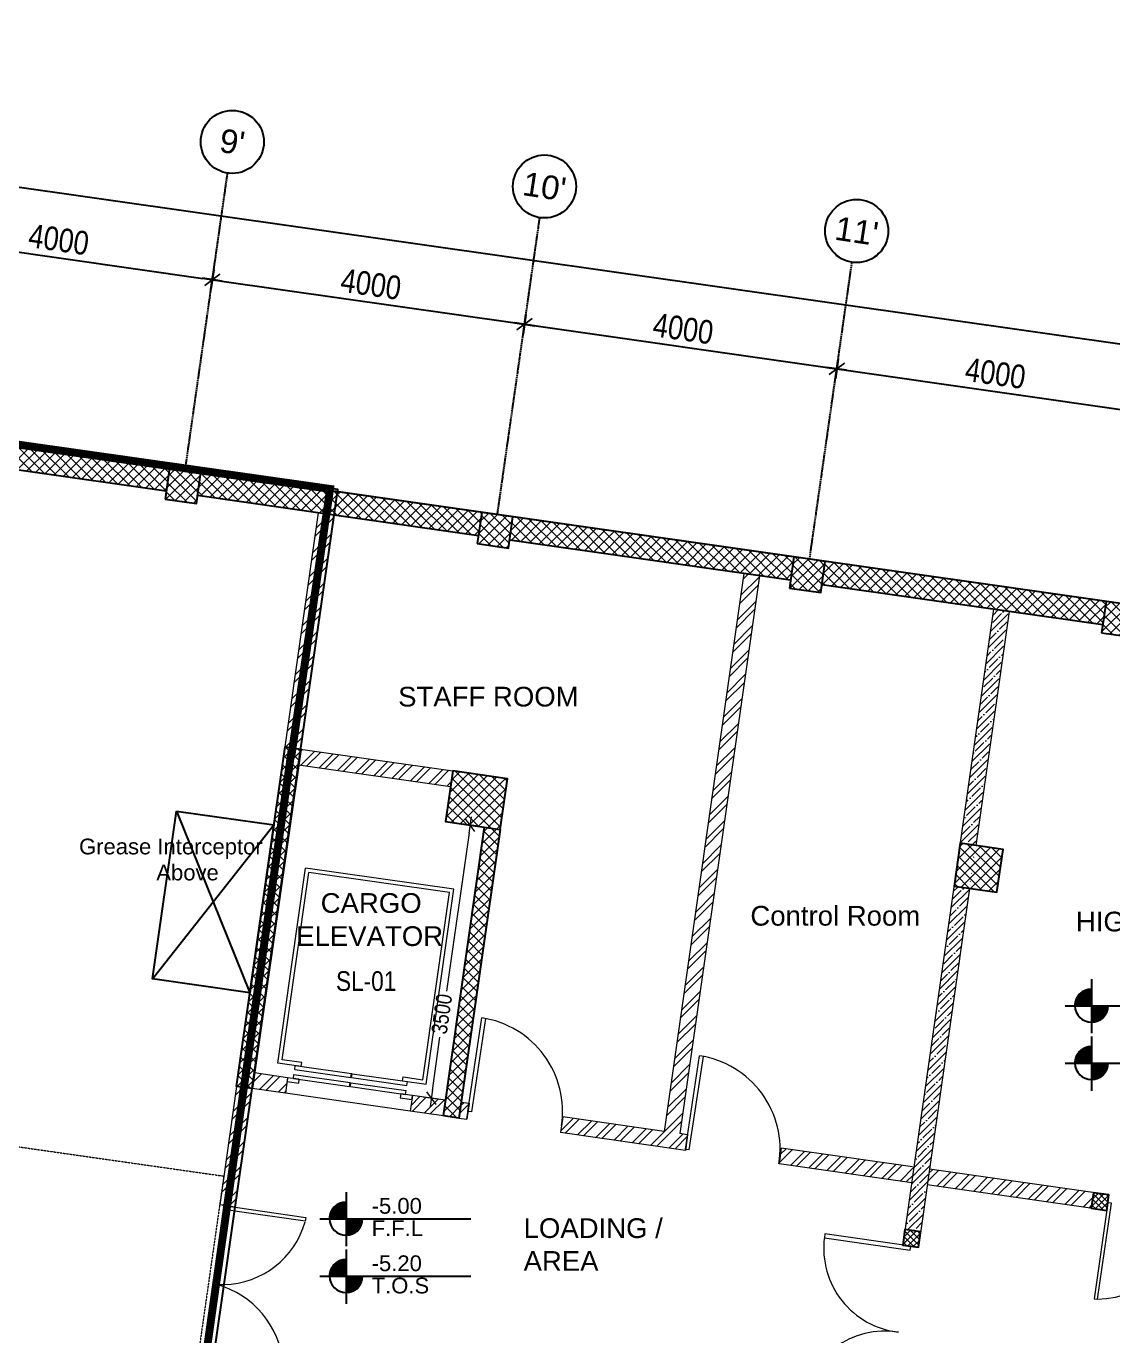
# Model space of a CAD drawing. Header units: inches. Extents: x 1217570 to 1371286, y 326920 to 480291.
# Drawn here: x 1312120 to 1325902, y 358786 to 375402 of the extents above; entities that cross this region are included whole.
import ezdxf
from ezdxf.enums import TextEntityAlignment as Align

# ---------------------------------------------------------------- set-up
doc = ezdxf.new("R2010")
doc.units = ezdxf.units.IN
doc.header["$MEASUREMENT"] = 0
for name, pattern in [('CENTER', [50.8, 31.75, -6.35, 6.35, -6.35]), ('DASHED2', [9.525, 6.35, -3.175]), ('DOT2', [3.175, 0, -3.175]), ('HIDDEN', [9.525, 6.35, -3.175])]:
    doc.linetypes.add(name, pattern=pattern)
for name, color, linetype, lineweight in [('A-BLOCK', 43, 'Continuous', 13), ('A-DIMENSION', 7, 'Continuous', 9), ('A-DOOR', 10, 'Continuous', 15), ('A-ELEVATOR', 54, 'Continuous', 5), ('A-HATCH CONCRETE', 254, 'Continuous', 5), ('A-LEASING LINE', 7, 'DASHED2', 9), ('escape route', 8, 'HIDDEN', 15), ('wall hatch', 252, 'Continuous', 0)]:
    doc.layers.add(name, color=color, linetype=linetype, lineweight=lineweight)
for name, color, linetype in [('A-TEXT', 3, 'Continuous'), ('Axis', 9, 'CENTER'), ('dim-axis', 15, 'Continuous'), ('FFNEW', 252, 'Continuous'), ('S-COL', 210, 'Continuous'), ('S-WALL', 1, 'Continuous'), ('SHAFT', 7, 'Continuous'), ('TAXT', 3, 'Continuous'), ('TEXT', 181, 'Continuous')]:
    doc.layers.add(name, color=color, linetype=linetype)
doc.styles.add('ARIAL', font='ARIALN.TTF')
doc.styles.get("Standard").update_dxf_attribs({"font": 'arial.ttf'})
doc.styles.add('style1', font='arial.ttf')
doc.dimstyles.new('DIM-100', dxfattribs={"dimscale": 150, "dimtxt": 2, "dimasz": 1, "dimexe": 0.75, "dimexo": 1, "dimgap": 0.5, "dimtad": 1, "dimdec": 0, "dimzin": 11, "dimdsep": 46, "dimtxsty": 'ARIAL', "dimblk": 'R', "dimcen": 2.5, "dimdle": 1, "dimclrd": 256, "dimclre": 256, "dimclrt": 256, "dimazin": 0, "dimtfac": 1, "dimtdec": 0, "dimtix": 1, "dimtmove": 2, "dimatfit": 3, "dimldrblk": 'R', "dimtolj": 1, "dimtzin": 3, "dimlwd": -1, "dimlwe": 13, "dimarcsym": 0})
doc.dimstyles.get("Standard").update_dxf_attribs({"dimtxt": 0.18, "dimasz": 0.18, "dimexe": 0.18, "dimexo": 0.0625, "dimgap": 0.09, "dimtad": 0, "dimtih": 1, "dimtoh": 1, "dimdec": 4, "dimzin": 0, "dimdsep": 46, "dimtxsty": 'Standard', "dimcen": 0.09, "dimadec": 0, "dimazin": 0, "dimtfac": 1, "dimtdec": 4, "dimtofl": 0, "dimtmove": 0, "dimatfit": 3, "dimfxl": 1, "dimtolj": 1, "dimtzin": 0, "dimarcsym": 0})
pattern_1 = [(45, (1337614.356, 312749.915), (-39.7747564, 39.7747564), []), (135, (1337614.356, 312749.915), (-39.7747564, -39.7747564), [])]
pattern_2 = [(45, (1337586.92, 312557.07), (-132.58252, 132.58252), []), (45, (1337675.3, 312557.07), (-132.58252, 132.58252), [])]
pattern_3 = [(45, (1337614.36, 312749.915), (-66.29126, 66.29126), []), (135, (1337614.36, 312749.915), (-66.29126, -66.29126), [])]
pattern_4 = [(45, (1337613.73, 312749.915), (-66.29126, 66.29126), []), (135, (1337613.73, 312749.915), (-66.29126, -66.29126), [])]

# ---------------------------------------------------------------- blocks, each defined once
blk = doc.blocks.new('R')
for p, q in [((-1.05, 0), (1.05, 0)), ((0, -1.05), (0, 1.05))]:
    blk.add_line(p, q)
at = {"color": 4, "lineweight": 13}
blk.add_line((-0.71, -0.71), (0.71, 0.71), dxfattribs=at)
blk = doc.blocks.new('*D102')
at = {"layer": 'Defpoints', "color": 0, "transparency": 16777216}
for p in [(1420642, 597441), (1470715, 593565), (1470260, 590370)]:
    blk.add_point(p, dxfattribs=at)
at = {"layer": 'dim-axis', "color": 251, "linetype": 'DOT2', "lineweight": 13, "transparency": 16777216}
for p, q in [((1420663, 597590), (1421113, 600748)), ((1470281, 590519), (1470731, 593676))]:
    blk.add_line(p, q, dxfattribs=at)
at = {"layer": 'dim-axis', "color": 251, "transparency": 16777216}
blk.add_line((1421216, 600619), (1470596, 593582), dxfattribs=at)
at = {"layer": 'dim-axis', "color": 251, "transparency": 16777216, "xscale": 120, "yscale": 120, "zscale": 120}
for p, rotation in [((1421097, 600636), 171.8890881608404), ((1470715, 593565), 351.8890881608405)]:
    blk.add_blockref('R', p, dxfattribs=dict(at, rotation=rotation))
at = {"layer": 'dim-axis', "color": 251, "transparency": 16777216, "insert": (1445938, 597327), "char_height": 300, "attachment_point": 5, "rotation": 351.8891, "style": 'ARIAL'}
blk.add_mtext('\\A1;50119', dxfattribs=at)
blk = doc.blocks.new('*D78')
at = {"layer": 'Defpoints', "color": 0, "transparency": 16777216}
for p in [(1450492, 597002), (1454452, 596437), (1454259, 595084)]:
    blk.add_point(p, dxfattribs=at)
at = {"layer": 'dim-axis', "color": 251, "linetype": 'DOT2', "lineweight": 13, "transparency": 16777216}
for p, q in [((1450471, 596853), (1450283, 595538)), ((1454431, 596288), (1454243, 594973))]:
    blk.add_line(p, q, dxfattribs=at)
at = {"layer": 'dim-axis', "color": 251, "transparency": 16777216}
blk.add_line((1450418, 595633), (1454140, 595101), dxfattribs=at)
at = {"layer": 'dim-axis', "color": 251, "transparency": 16777216, "xscale": 120, "yscale": 120, "zscale": 120}
for p, rotation in [((1450299, 595650), 171.8736112541112), ((1454259, 595084), 351.8736112541112)]:
    blk.add_blockref('R', p, dxfattribs=dict(at, rotation=rotation))
at = {"layer": 'dim-axis', "color": 251, "transparency": 16777216, "insert": (1452311, 595593), "char_height": 300, "attachment_point": 5, "rotation": 351.8736, "style": 'ARIAL'}
blk.add_mtext('\\A1;4000', dxfattribs=at)
blk = doc.blocks.new('*D79')
at = {"layer": 'Defpoints', "color": 0, "transparency": 16777216}
for p in [(1454452, 596437), (1458412, 595871), (1458219, 594519)]:
    blk.add_point(p, dxfattribs=at)
at = {"layer": 'dim-axis', "color": 251, "linetype": 'DOT2', "lineweight": 13, "transparency": 16777216}
for p, q in [((1454431, 596288), (1454243, 594973)), ((1458391, 595723), (1458203, 594407))]:
    blk.add_line(p, q, dxfattribs=at)
at = {"layer": 'dim-axis', "color": 251, "transparency": 16777216}
blk.add_line((1454378, 595067), (1458100, 594536), dxfattribs=at)
at = {"layer": 'dim-axis', "color": 251, "transparency": 16777216, "xscale": 120, "yscale": 120, "zscale": 120}
for p, rotation in [((1454259, 595084), 171.8736112541112), ((1458219, 594519), 351.8736112541112)]:
    blk.add_blockref('R', p, dxfattribs=dict(at, rotation=rotation))
at = {"layer": 'dim-axis', "color": 251, "transparency": 16777216, "insert": (1456271, 595027), "char_height": 300, "attachment_point": 5, "rotation": 351.8736, "style": 'ARIAL'}
blk.add_mtext('\\A1;4000', dxfattribs=at)
blk = doc.blocks.new('*D80')
at = {"layer": 'Defpoints', "color": 0, "transparency": 16777216}
for p in [(1458412, 595871), (1462372, 595306), (1462179, 593953)]:
    blk.add_point(p, dxfattribs=at)
at = {"layer": 'dim-axis', "color": 251, "linetype": 'DOT2', "lineweight": 13, "transparency": 16777216}
for p, q in [((1458391, 595723), (1458203, 594407)), ((1462351, 595157), (1462163, 593842))]:
    blk.add_line(p, q, dxfattribs=at)
at = {"layer": 'dim-axis', "color": 251, "transparency": 16777216}
blk.add_line((1458338, 594502), (1462060, 593970), dxfattribs=at)
at = {"layer": 'dim-axis', "color": 251, "transparency": 16777216, "xscale": 120, "yscale": 120, "zscale": 120}
for p, rotation in [((1458219, 594519), 171.8736112541112), ((1462179, 593953), 351.8736112541112)]:
    blk.add_blockref('R', p, dxfattribs=dict(at, rotation=rotation))
at = {"layer": 'dim-axis', "color": 251, "transparency": 16777216, "insert": (1460231, 594462), "char_height": 300, "attachment_point": 5, "rotation": 351.8736, "style": 'ARIAL'}
blk.add_mtext('\\A1;4000', dxfattribs=at)
blk = doc.blocks.new('*D81')
at = {"layer": 'Defpoints', "color": 0, "transparency": 16777216}
for p in [(1462372, 595306), (1466332, 594741), (1466139, 593388)]:
    blk.add_point(p, dxfattribs=at)
at = {"layer": 'dim-axis', "color": 251, "linetype": 'DOT2', "lineweight": 13, "transparency": 16777216}
for p, q in [((1462351, 595157), (1462163, 593842)), ((1466311, 594592), (1466123, 593276))]:
    blk.add_line(p, q, dxfattribs=at)
at = {"layer": 'dim-axis', "color": 251, "transparency": 16777216}
blk.add_line((1462298, 593936), (1466020, 593405), dxfattribs=at)
at = {"layer": 'dim-axis', "color": 251, "transparency": 16777216, "xscale": 120, "yscale": 120, "zscale": 120}
for p, rotation in [((1462179, 593953), 171.8736112541112), ((1466139, 593388), 351.8736112541112)]:
    blk.add_blockref('R', p, dxfattribs=dict(at, rotation=rotation))
at = {"layer": 'dim-axis', "color": 251, "transparency": 16777216, "insert": (1464191, 593896), "char_height": 300, "attachment_point": 5, "rotation": 351.8736, "style": 'ARIAL'}
blk.add_mtext('\\A1;4000', dxfattribs=at)
blk = doc.blocks.new('*D127')
at = {"layer": 'A-DIMENSION', "linetype": 'DOT2', "lineweight": 13, "transparency": 16777216}
for p, q in [((1384529, 746930), (1384517, 746932)), ((1384034, 743465), (1384023, 743467))]:
    blk.add_line(p, q, dxfattribs=at)
at = {"layer": 'A-DIMENSION', "transparency": 16777216}
for p, q in [((1384429, 746843), (1384142, 744835)), ((1383963, 743577), (1384059, 744251))]:
    blk.add_line(p, q, dxfattribs=at)
at = {"layer": 'Defpoints', "color": 0, "transparency": 16777216}
for p in [(1384430, 746944), (1383935, 743479), (1383949, 743478)]:
    blk.add_point(p, dxfattribs=at)
at = {"layer": 'A-DIMENSION', "transparency": 16777216, "xscale": 100, "yscale": 100, "zscale": 100}
for p, rotation in [((1384443, 746942), 81.87732767323993), ((1383949, 743478), 261.8773276732399)]:
    blk.add_blockref('R', p, dxfattribs=dict(at, rotation=rotation))
at = {"layer": 'A-DIMENSION', "transparency": 16777216, "insert": (1384083, 744546), "char_height": 200, "attachment_point": 5, "rotation": 81.8773, "style": 'ARIAL'}
blk.add_mtext('\\A1;3500', dxfattribs=at)
blk = doc.blocks.new('SEDRGFE')
at = {"layer": 'A-HATCH CONCRETE'}
h = blk.add_hatch(dxfattribs=at)
h.set_pattern_fill('ANSI37', color=250, scale=750)
h.set_pattern_definition([(45, (1341716.31, 266100.535), (-66.29126, 66.29126), []), (135, (1341716.31, 266100.535), (-66.29126, -66.29126), [])])
h.paths.add_polyline_path([(1384676, 704430), (1385072, 704373), (1385128, 704769), (1384732, 704826)])
h = blk.add_hatch(dxfattribs=at)
h.set_pattern_fill('ANSI37', color=250, scale=750)
h.set_pattern_definition([(45, (1341716.94, 266100.535), (-66.29126, 66.29126), []), (135, (1341716.94, 266100.535), (-66.29126, -66.29126), [])])
h.paths.add_polyline_path([(1386197, 701285), (1386395, 701257), (1385780, 696950), (1385582, 696979)])
at = {"layer": 'wall hatch', "ltscale": 500}
h = blk.add_hatch(dxfattribs=at)
h.set_pattern_fill('ANSI32', color=250, scale=500)
h.set_pattern_definition([(45, (1432578.84, 1135998.4), (-132.58252, 132.58252), []), (45, (1432667.23, 1135998.4), (-132.58252, 132.58252), [])])
h.paths.add_polyline_path([(1386818, 704226), (1386620, 704255), (1386197, 701285), (1386395, 701257)])
h.paths.add_polyline_path([(1386367, 701059), (1386395, 701257), (1386395, 701257), (1386367, 701059)])
h = blk.add_hatch(dxfattribs=at)
h.set_pattern_fill('ANSI35', color=250, scale=500)
h.set_pattern_definition([(45, (1393765.3, 692564.65), (-88.38835, 88.38835), []), (45, (1393853.68, 692564.65), (-88.38835, 88.38835), [156.25, -31.25, 0, -31.25])])
edge = h.paths.add_edge_path(flags=17)
edge.add_line((1395397, 703056), (1395199, 703084))
edge.add_line((1395199, 703084), (1394088, 695296))
edge.add_line((1394088, 695296), (1394301, 695265))
edge.add_line((1394301, 695265), (1395397, 703056))
edge.add_line((1395397, 703056), (1395199, 703084))
h.paths.add_polyline_path([(1395397, 703056), (1395199, 703084), (1394088, 695296), (1394301, 695265)], flags=17)
h.paths.add_polyline_path([(1389810, 680290), (1389610, 680288), (1389610, 674888), (1389810, 674888)])
h = blk.add_hatch(dxfattribs=at)
h.set_pattern_fill('ANSI32', color=250, scale=500)
h.set_pattern_definition([(45, (1341716.94, 266100.54), (-132.58252, 132.58252), []), (45, (1341805.33, 266100.54), (-132.58252, 132.58252), [])])
h.paths.add_polyline_path([(1385565, 695445), (1385780, 696950), (1385582, 696979), (1385370, 695473)])
at = {"color": 250, "linetype": 'Continuous', "ltscale": 100}
blk.add_lwpolyline([(1389810, 674588), (1389810, 680290), (1389610, 680288), (1388060, 680288), (1388060, 686288), (1384200, 686288), (1384200, 693089), (1385203, 692942), (1385236, 693139), (1385780, 696950), (1386823, 704256), (1386865, 704553), (1351200, 709613), (1350434, 697904), (1372211, 694796), (1372209, 688237), (1371310, 688237), (1371310, 688038), (1371310, 684788), (1363260, 684788), (1363260, 684588), (1363260, 674588), (1389810, 674588)], dxfattribs=at)
at = {"layer": 'A-BLOCK', "color": 250, "ltscale": 100}
for p, q in [((1386395, 701257), (1386395, 701257)), ((1386168, 701088), (1386175, 701087)), ((1386367, 701059), (1386367, 701059)), ((1386161, 700987), (1386161, 700987)), ((1385809, 697148), (1385808, 697148)), ((1385582, 696979), (1385368, 695474)), ((1385780, 696950), (1385565, 695445)), ((1385565, 695445), (1385368, 695474))]:
    blk.add_line(p, q, dxfattribs=at)
for points in [[(1386197, 701285), (1386621, 704255)], [(1386395, 701257), (1386819, 704226)]]:
    blk.add_lwpolyline(points, dxfattribs=at)
at = {"layer": 'A-DOOR', "color": 250}
for points in [[(1385558, 695395), (1385461, 695410), (1385468, 695459)], [(1385519, 695452), (1385470, 695459), (1385565, 695445)]]:
    blk.add_lwpolyline(points, dxfattribs=at)
for centre, radius, start, end in [((1385399, 695555), 1092, 266.0272, 271.3711), ((1385027, 693351), 1153, 70.0116, 75.1047)]:
    blk.add_arc(centre, radius, start, end, dxfattribs=at)
at = {"layer": 'A-HATCH CONCRETE', "color": 250, "linetype": 'Continuous'}
for p, q in [((1382994, 704772), (1382640, 705126)), ((1382685, 704816), (1382950, 705082)), ((1383149, 704750), (1382795, 705104)), ((1382801, 704800), (1383066, 705065)), ((1382917, 704783), (1383182, 705048)), ((1383303, 704728), (1382950, 705082)), ((1383033, 704767), (1383298, 705032)), ((1383458, 704706), (1383104, 705060)), ((1383612, 704684), (1383259, 705038)), ((1383149, 704750), (1383415, 705015)), ((1383265, 704734), (1383531, 704999)), ((1383381, 704717), (1383647, 704982)), ((1383767, 704662), (1383414, 705015)), ((1383497, 704700), (1383763, 704966)), ((1383922, 704640), (1383568, 704993)), ((1383613, 704684), (1383879, 704949)), ((1384076, 704618), (1383723, 704971)), ((1383729, 704667), (1383995, 704933)), ((1383845, 704651), (1384111, 704916)), ((1384231, 704596), (1383878, 704949)), ((1383961, 704634), (1384227, 704899)), ((1384386, 704574), (1384032, 704927)), ((1384078, 704618), (1384343, 704883)), ((1384540, 704552), (1384187, 704905)), ((1384194, 704601), (1384459, 704866)), ((1384691, 704534), (1384342, 704883)), ((1384708, 704650), (1384496, 704861)), ((1384310, 704585), (1384575, 704850)), ((1384426, 704568), (1384691, 704833)), ((1384542, 704551), (1384719, 704729)), ((1384724, 704766), (1384651, 704839)), ((1384806, 704816), (1384807, 704817)), ((1384807, 704815), (1384806, 704817)), ((1384922, 704799), (1384923, 704800)), ((1384962, 704793), (1384960, 704795)), ((1385038, 704782), (1385039, 704784)), ((1385102, 704581), (1385271, 704750)), ((1385116, 704771), (1385115, 704773)), ((1385122, 704469), (1385387, 704734)), ((1385124, 704736), (1385155, 704767)), ((1385468, 704419), (1385127, 704760)), ((1385238, 704452), (1385503, 704717)), ((1385623, 704397), (1385270, 704751)), ((1385354, 704436), (1385619, 704701)), ((1385778, 704375), (1385424, 704729)), ((1385932, 704353), (1385579, 704706)), ((1384658, 704535), (1384697, 704574)), ((1385159, 704463), (1385094, 704528)), ((1385314, 704441), (1385111, 704644)), ((1385470, 704419), (1385735, 704684)), ((1385586, 704402), (1385851, 704668)), ((1385702, 704386), (1385967, 704651)), ((1386087, 704331), (1385733, 704684)), ((1385818, 704369), (1386083, 704634)), ((1386242, 704309), (1385888, 704662)), ((1385934, 704353), (1386199, 704618)), ((1386396, 704287), (1386043, 704640)), ((1386050, 704336), (1386315, 704601)), ((1386166, 704320), (1386431, 704585)), ((1386551, 704265), (1386197, 704618)), ((1386282, 704303), (1386547, 704568)), ((1386706, 704243), (1386352, 704596)), ((1386398, 704286), (1386663, 704552)), ((1386823, 704257), (1386507, 704574)), ((1386514, 704270), (1386779, 704535)), ((1386840, 704373), (1386661, 704552)), ((1386856, 704489), (1386816, 704530)), ((1386630, 704253), (1386855, 704478)), ((1386746, 704237), (1386833, 704324))]:
    blk.add_line(p, q, dxfattribs=at)
at = {"layer": 'escape route', "color": 250, "ltscale": 0.5}
for p, q in [((1351543, 700675), (1385420, 695840)), ((1385420, 695840), (1385080, 693462))]:
    blk.add_line(p, q, dxfattribs=at)
at = {"layer": 'S-COL', "color": 250}
blk.add_lwpolyline([(1384676, 704430), (1385072, 704373), (1385128, 704769), (1384732, 704826)], close=True, dxfattribs=at)
blk.add_lwpolyline([(1386197, 701285), (1386395, 701257), (1385780, 696950), (1385582, 696979), (1386197, 701285)], dxfattribs=at)
at = {"layer": 'S-WALL', "color": 250}
for points in [[(1386861, 704523), (1351200, 709613)], [(1384691, 704530), (1381126, 705039)], [(1386819, 704226), (1385087, 704474)]]:
    blk.add_lwpolyline(points, dxfattribs=at)
at = {"layer": 'SHAFT', "color": 250, "ltscale": 0.5}
for p, q in [((1384818, 700471), (1385752, 698166)), ((1384514, 698343), (1386056, 700295))]:
    blk.add_line(p, q, dxfattribs=at)
blk.add_lwpolyline([(1384818, 700471), (1386056, 700295), (1385752, 698166), (1384514, 698343)], close=True, dxfattribs=at)
at = {"layer": 'TAXT', "color": 250, "ltscale": 100, "style": 'style1'}
for s, p in [('Grease Interceptor', (1383584, 699922)), ('Above', (1384564, 699592))]:
    blk.add_text(s, height=200, dxfattribs=at).set_placement(p)
blk = doc.blocks.new('SGSR')
at = {"layer": 'Axis', "color": 251, "ltscale": 0.5}
for p, q in [((1453914.5, 592670), (1454452.2, 596436.6)), ((1457874.3, 592104.8), (1458412, 595871.2)), ((1461834.2, 591539.6), (1462371.9, 595305.9))]:
    blk.add_line(p, q, dxfattribs=at)
at = {"layer": 'Axis', "color": 251, "linetype": 'Continuous'}
for centre in [(1454511.7, 596832.4), (1458471.4, 596267.3), (1462431.2, 595702.1)]:
    blk.add_circle(centre, 400, dxfattribs=at)
at = {"layer": 'S-WALL', "color": 251}
blk.add_lwpolyline([(1417889.2, 562458.6), (1468019.2, 562458.6), (1469810.8, 590401.2), (1420184.3, 597484.1)], close=True, dxfattribs=at)
at = {"layer": 'Axis', "color": 251, "linetype": 'Continuous', "style": 'style1'}
for s, p in [("9'", (1454511.7, 596832.4)), ("10'", (1458471.4, 596267.3)), ("11'", (1462431.2, 595702.1))]:
    blk.add_text(s, height=300, rotation=351.41133, dxfattribs=at).set_placement(p, align=Align.MIDDLE)
at = {"layer": 'dim-axis', "color": 251}
dim = blk.add_aligned_dim(p1=(1420641.6, 597441.4), p2=(1470259.6, 590370.1), distance=3227.1, dimstyle='DIM-100', override={"dimasz": 0.8, "dimclrd": 251, "dimclre": 251, "dimclrt": 251}, dxfattribs=at)
dim.commit()
dim.dimension.update_dxf_attribs({"geometry": '*D102', "text_midpoint": (1445938.1, 597326.5)})
for base, p1, p2, picture, middle in [((1454259.1, 595084.1), (1450492.3, 597001.9), (1454452.2, 596436.6), '*D78', (1452311.4, 595592.7)), ((1458218.9, 594518.7), (1454452.2, 596436.6), (1458412, 595871.2), '*D79', (1456271.2, 595027.3)), ((1462178.7, 593953.2), (1458412, 595871.2), (1462371.9, 595305.9), '*D80', (1460231.1, 594461.8)), ((1466138.6, 593387.8), (1462371.9, 595305.9), (1466331.7, 594740.6), '*D81', (1464190.9, 593896.4))]:
    dim = blk.add_linear_dim(base=base, p1=p1, p2=p2, angle=171.87361, dimstyle='DIM-100', override={"dimasz": 0.8, "dimclrd": 251, "dimclre": 251, "dimclrt": 251}, dxfattribs=at)
    dim.commit()
    dim.dimension.update_dxf_attribs({"geometry": picture, "text_midpoint": middle})
blk = doc.blocks.new('SDGTFHHD')
at = {"layer": 'A-HATCH CONCRETE'}
h = blk.add_hatch(dxfattribs=at)
h.set_pattern_fill('ANSI37', color=254, scale=750)
h.set_pattern_definition(pattern_4)
h.paths.add_polyline_path([(1384532.9, 750514.1), (1384928.9, 750457.6), (1384985.4, 750853.6), (1384589.4, 750910.1)])
h = blk.add_hatch(dxfattribs=at)
h.set_pattern_fill('ANSI37', color=254, scale=750)
h.set_pattern_definition(pattern_3)
h.paths.add_polyline_path([(1388493.4, 749948.8), (1388889.4, 749892.3), (1388945.9, 750288.3), (1388549.9, 750344.8)])
h = blk.add_hatch(dxfattribs=at)
h.set_pattern_fill('ANSI37', color=254, scale=750)
h.set_pattern_definition(pattern_4)
h.paths.add_polyline_path([(1392452.6, 749383.5), (1392848.6, 749327), (1392905.1, 749723), (1392509.1, 749779.5)])
h = blk.add_hatch(dxfattribs=at)
h.set_pattern_fill('ANSI37', color=254, scale=750)
h.set_pattern_definition(pattern_3)
h.paths.add_polyline_path([(1384222.7, 747630.5), (1384130.9, 746987), (1384823.9, 746888.1), (1384915.7, 747531.6)])
h = blk.add_hatch(dxfattribs=at)
h.set_pattern_fill('ANSI37', color=254, scale=750)
h.set_pattern_definition(pattern_3)
h.paths.add_polyline_path([(1384823.9, 746888.1), (1384625.9, 746916.4), (1384103.1, 743253.7), (1384301.1, 743225)])
h = blk.add_hatch(dxfattribs=at)
h.set_pattern_fill('ANSI37', color=254, scale=750)
h.set_pattern_definition(pattern_3)
h.paths.add_polyline_path([(1390579.8, 746167.6), (1391124.3, 746089.9), (1391202, 746634.4), (1390657.5, 746712.1)])
h = blk.add_hatch(dxfattribs=at)
h.set_pattern_fill('ANSI37,_O', color=254, scale=450)
h.set_pattern_definition(pattern_1)
h.paths.add_polyline_path([(1392545.3, 742250.7), (1392347.3, 742278.8), (1392319, 742080.9), (1392517.1, 742052.7)])
h = blk.add_hatch(dxfattribs=at)
h.set_pattern_fill('ANSI37,_O', color=254, scale=450)
h.set_pattern_definition(pattern_1)
h.paths.add_polyline_path([(1390156.1, 741783.5), (1389958.1, 741811.6), (1389929.9, 741613.6), (1390127.9, 741585.5)])
at = {"layer": 'TEXT', "ltscale": 0.5}
h = blk.add_hatch(dxfattribs=at)
h.set_pattern_fill('ANSI31', color=254, scale=0.8)
h.set_pattern_definition([(45, (310331.52672, 155077.8709), (-0.070710678119, 0.070710678119), [])])
h.paths.add_polyline_path([(1392323.1, 744861.4, 0.4142136), (1392113.2, 744651.5), (1392323.1, 744651.5)])
h.paths.add_polyline_path([(1392533.1, 744651.5), (1392323.1, 744651.5), (1392323.1, 744441.5, 0.4142136)])
h = blk.add_hatch(dxfattribs=at)
h.set_pattern_fill('ANSI31', color=254, scale=0.8)
h.set_pattern_definition([(45, (310331.52672, 154349.4709), (-0.070710678119, 0.070710678119), [])])
h.paths.add_polyline_path([(1392323.1, 744133, 0.4142136), (1392113.2, 743923.1), (1392323.1, 743923.1)])
h.paths.add_polyline_path([(1392533.1, 743923.1), (1392323.1, 743923.1), (1392323.1, 743713.1, 0.4142136)])
h = blk.add_hatch(dxfattribs=at)
h.set_pattern_fill('ANSI31', color=254, scale=0.8)
h.set_pattern_definition([(45, (300877.02672, 152375.3709), (-0.070710678119, 0.070710678119), [])])
h.paths.add_polyline_path([(1382868.6, 742158.9, 0.4142136), (1382658.7, 741949), (1382868.6, 741949)])
h.paths.add_polyline_path([(1383078.6, 741949), (1382868.6, 741949), (1382868.6, 741739, 0.4142136)])
h = blk.add_hatch(dxfattribs=at)
h.set_pattern_fill('ANSI31', color=254, scale=0.8)
h.set_pattern_definition([(45, (300877.02672, 151646.9709), (-0.070710678119, 0.070710678119), [])])
h.paths.add_polyline_path([(1382868.6, 741430.5, 0.4142136), (1382658.7, 741220.6), (1382868.6, 741220.6)])
h.paths.add_polyline_path([(1383078.6, 741220.6), (1382868.6, 741220.6), (1382868.6, 741010.6, 0.4142136)])
at = {"layer": 'wall hatch', "ltscale": 500}
h = blk.add_hatch(dxfattribs=at)
h.set_pattern_fill('ANSI32', color=254, scale=500)
h.set_pattern_definition([(45, (1337614.36, 312749.91), (-132.58252, 132.58252), []), (45, (1337702.74, 312749.91), (-132.58252, 132.58252), [])])
h.paths.add_polyline_path([(1385588.1, 743041.5), (1387172, 742815.5), (1387200.3, 743013.5), (1387101.3, 743027.6), (1388111.5, 750105.8), (1387913.5, 750134), (1386903.3, 743055.9), (1385616.3, 743239.5), (1385616.3, 743239.5)])
h.paths.add_polyline_path([(1384301.1, 743225.2), (1384400.1, 743211.1), (1384427, 743409.3), (1384329.4, 743423.9)])
h = blk.add_hatch(dxfattribs=at)
h.set_pattern_fill('ANSI35', color=254, scale=500)
h.set_pattern_definition([(45, (1389662.71, 739214.03), (-88.3883, 88.3883), []), (45, (1389751.1, 739214.03), (-88.3883, 88.3883), [156.25, -31.25, 0, -31.25])])
edge = h.paths.add_edge_path(flags=17)
edge.add_line((1391294.8, 749705.5), (1391096.9, 749733.8))
edge.add_line((1391096.9, 749733.8), (1389985.2, 741945.2))
edge.add_line((1389985.2, 741945.2), (1390198.7, 741914.7))
edge.add_line((1390198.7, 741914.7), (1391294.8, 749705.5))
edge.add_line((1391294.8, 749705.5), (1391096.9, 749733.8))
h.paths.add_polyline_path([(1391294.8, 749705.5), (1391096.9, 749733.8), (1389985.2, 741945.2), (1390198.7, 741914.7)], flags=17)
h.paths.add_polyline_path([(1389470.7, 738396.4), (1389498.9, 738594.4), (1385507.2, 739164.1), (1385507.2, 739002.6), (1385507.2, 738965.6), (1385507.2, 728236.9), (1385707.2, 728236.9), (1385707.2, 738933.5)])
h.paths.add_polyline_path([(1389788.8, 739209.6), (1389590.8, 739237.8), (1389555.4, 738990.3), (1389753.4, 738962.1)])
h.paths.add_polyline_path([(1385507.2, 726936.9), (1385707.2, 726939.8), (1385707.2, 727036.9), (1385507.2, 727036.9)])
h = blk.add_hatch(dxfattribs=at)
h.set_pattern_fill('ANSI35', color=254, scale=500)
h.set_pattern_definition([(45, (1337614.36, 312749.91), (-88.388348, 88.388348), []), (45, (1337702.74, 312749.91), (-88.388348, 88.388348), [156.25, -31.25, 0, -31.25])])
edge = h.paths.add_edge_path()
edge.add_line((1391279.4, 749653.6), (1391081.4, 749681.9))
edge.add_line((1391081.4, 749681.9), (1389958.9, 741811.5))
edge.add_line((1389958.9, 741811.5), (1390156, 741783.5))
edge.add_line((1390156, 741783.5), (1391271.2, 749654.8))
edge.add_line((1391271.2, 749654.8), (1391084.2, 749681.5))
h.paths.add_polyline_path([(1390777.8, 746139.3), (1390579.8, 746167.6), (1390657.5, 746712.1), (1390855.5, 746683.8)], flags=17)
h = blk.add_hatch(dxfattribs=at)
h.set_pattern_fill('ANSI32', color=254, scale=500)
h.set_pattern_definition([(45, (1428476.25, 1182647.78), (-132.58252, 132.58252), []), (45, (1428564.64, 1182647.78), (-132.58252, 132.58252), [])])
h.paths.add_polyline_path([(1382292.3, 747906), (1382264, 747708), (1384194.5, 747432.5), (1384222.7, 747630.4)])
h = blk.add_hatch(dxfattribs=at)
h.set_pattern_fill('ANSI32', color=254, scale=500)
h.set_pattern_definition(pattern_2)
h.paths.add_polyline_path([(1381677.7, 743599.5), (1382098.1, 743543.7), (1382126.1, 743739.4), (1381705.6, 743798), (1381679, 743609.1), (1381678.4, 743604.5)])
h = blk.add_hatch(dxfattribs=at)
h.set_pattern_fill('ANSI32', color=254, scale=500)
h.set_pattern_definition(pattern_2)
h.paths.add_polyline_path([(1384117.6, 743357.6), (1384131, 743451.5), (1383710.7, 743511.5), (1383682.5, 743313.5), (1384102.8, 743253.5), (1384117, 743353.9)])
h = blk.add_hatch(dxfattribs=at)
h.set_pattern_fill('ANSI32', color=254, scale=500)
h.set_pattern_definition([(45, (1337586.07, 312551.9), (-132.58252, 132.58252), []), (45, (1337674.46, 312551.9), (-132.58252, 132.58252), [])])
h.paths.add_polyline_path([(1390042.9, 742405.7), (1390071.2, 742603.7), (1388388.2, 742843.9), (1388360, 742645.9)])
h.paths.add_polyline_path([(1394922, 741911.6), (1394893.8, 741713.6), (1395836.6, 741580), (1395849.5, 741780.2)])
h.paths.add_polyline_path([(1392319.8, 742080.7), (1392348.1, 742278.7), (1390269.2, 742575.5), (1390240.9, 742377.5)])
at = {"color": 254, "linetype": 'Continuous', "ltscale": 100}
blk.add_lwpolyline([(1385707.2, 721236.9), (1385707.2, 726939.8), (1385507.2, 726936.9), (1383957.7, 726936.9), (1383957.7, 732936.9), (1380097, 732936.9), (1380097, 739738.1), (1381100.4, 739591), (1381133.7, 739788.3), (1381677.7, 743599.6), (1382720.6, 750905.2), (1382762.9, 751202.2), (1347097.7, 756262.5), (1346331.2, 744553.4), (1368108, 741445.4), (1368106.2, 734886.8), (1367207.9, 734886.8), (1367207.9, 734686.9), (1367207.9, 731436.9), (1359157.9, 731436.9), (1359157.9, 731236.9), (1359157.9, 721236.9), (1385707.2, 721236.9)], dxfattribs=at)
at = {"layer": 'A-BLOCK', "color": 254, "ltscale": 100}
for p, q in [((1387913.5, 750134), (1386903.3, 743055.9)), ((1388111.5, 750105.8), (1387101.3, 743027.6)), ((1391081.4, 749681.9), (1390071.2, 742603.7)), ((1391279.4, 749653.6), (1390855.5, 746683.8)), ((1382292.3, 747906), (1384222.7, 747630.5)), ((1382065.7, 747737.3), (1382072.9, 747736.2)), ((1382058.6, 747636), (1382058, 747636.1)), ((1382264, 747708), (1384194.4, 747432.6)), ((1390777.8, 746139.3), (1390269.2, 742575.5)), ((1382126.8, 743737.6), (1381705.9, 743797.4)), ((1382126.8, 743737.6), (1382098.5, 743539.6)), ((1381677.7, 743599.7), (1381462.8, 742094.1)), ((1382098.5, 743539.6), (1381677.7, 743599.7)), ((1383710.7, 743511.5), (1383682.5, 743313.5)), ((1384131.4, 743451.5), (1383710.7, 743511.5)), ((1384428.3, 743409.1), (1384400.1, 743211.1)), ((1384103.2, 743253.5), (1383682.5, 743313.5)), ((1385616.3, 743239.5), (1385588.1, 743041.5)), ((1386903.3, 743055.9), (1385616.3, 743239.5)), ((1387172, 742815.5), (1385588.1, 743041.5)), ((1387200.3, 743013.5), (1387101.3, 743027.6)), ((1387200.3, 743013.5), (1387172, 742815.5)), ((1388388.2, 742843.9), (1388360, 742645.9)), ((1390054.8, 742606), (1388388.2, 742843.9)), ((1390042.9, 742405.7), (1388360, 742645.9)), ((1390071.2, 742603.7), (1389929.9, 741613.7)), ((1390269.2, 742575.5), (1390127.9, 741585.5)), ((1392546.1, 742250.5), (1390269.2, 742575.5)), ((1392517.8, 742052.5), (1390240.9, 742377.5)), ((1392517.8, 742052.5), (1392546.1, 742250.5)), ((1389929.9, 741613.6), (1390127.9, 741585.5))]:
    blk.add_line(p, q, dxfattribs=at)
for points in [[(1382292.3, 747906), (1382716.4, 750875.8)], [(1384301.1, 743225.2), (1384400.1, 743211.1), (1384428.3, 743409.1), (1384329.4, 743423.9)]]:
    blk.add_lwpolyline(points, dxfattribs=at)
at = {"layer": 'A-DOOR', "color": 254}
for p, q in [((1384414.2, 743310.1), (1384592.1, 744496.8)), ((1384462.4, 743302.8), (1384641.6, 744489.3)), ((1387173.9, 742828.8), (1387352.4, 744015.4)), ((1387222.6, 742821.4), (1387401.9, 744008)), ((1384462.4, 743302.8), (1384414.2, 743310.1)), ((1387222.6, 742821.4), (1387174, 742828.3)), ((1392575.5, 742145.3), (1392532, 742151.5)), ((1390024.3, 741548.9), (1390031.5, 741598.4))]:
    blk.add_line(p, q, dxfattribs=at)
for points in [[(1381462.9, 742094.3), (1382356.6, 741965.7), (1382349.4, 741916.2), (1381455.8, 742044.9)], [(1392525.7, 742107.9), (1392532, 742151.5), (1392357.9, 740932), (1392401.5, 740925.7), (1392575.5, 742145.3)], [(1389981.9, 741605.4), (1390031.4, 741598.4), (1388942.7, 741755.1), (1388935.7, 741705.6), (1390024.3, 741548.9)]]:
    blk.add_lwpolyline(points, dxfattribs=at)
for centre, radius, start, end in [((1384414.8, 743310.5), 1199.5, 351.20816, 81.46587), ((1387173.8, 742828.7), 1200.1, 351.24159, 81.40866), ((1381296.6, 742204.5), 1092.4, 271.37111, 344.35838), ((1392357.4, 742205.6), 1280.6, 271.97312, 351.02537), ((1389994.7, 741570.8), 1067.7, 173.08036, 263.53625), ((1380924.4, 740000.1), 1153.3, 1.4715, 70.0116), ((1389710.2, 739430.7), 1091.6, 81.34021, 169.64118)]:
    blk.add_arc(centre, radius, start, end, dxfattribs=at)
at = {"layer": 'A-ELEVATOR', "color": 254}
for p, q in [((1382001.7, 743923), (1382354.9, 746398)), ((1384235.9, 746129.5), (1382354.9, 746398)), ((1382058.3, 743965.5), (1382397.4, 746341.4)), ((1384179.9, 746087), (1382397.4, 746341.4)), ((1383840.8, 743711), (1384179.9, 746087)), ((1383882.7, 743654.5), (1384235.9, 746129.5)), ((1382298.7, 743880.6), (1382001.7, 743923)), ((1382305.8, 743930.2), (1382058.3, 743965.5)), ((1382298.7, 743880.6), (1382305.8, 743930.2)), ((1382298.7, 743880.6), (1382305.8, 743930.2)), ((1382201.2, 743727), (1382208.3, 743776.5)), ((1382201.2, 743727), (1382208.3, 743776.5)), ((1382208.3, 743776.5), (1382920.4, 743674.8)), ((1382217.6, 743841.7), (1382224.7, 743891.2)), ((1382217.6, 743841.7), (1382929.7, 743740)), ((1382224.7, 743891.2), (1382936.8, 743789.6)), ((1382929.7, 743740), (1382936.8, 743789.6)), ((1382929.7, 743740), (1382936.8, 743789.6)), ((1382936.8, 743789.6), (1382946.7, 743788.1)), ((1382936.8, 743789.6), (1382946.7, 743788.1)), ((1382939.6, 743738.6), (1382946.7, 743788.1)), ((1382939.6, 743738.6), (1382946.7, 743788.1)), ((1382939.6, 743738.6), (1383640, 743638.6)), ((1382946.7, 743788.1), (1383647.1, 743688.2)), ((1383585.7, 743696.9), (1383592.8, 743746.5)), ((1383585.7, 743696.9), (1383592.8, 743746.5)), ((1383592.8, 743746.5), (1383840.8, 743711.1)), ((1382201.2, 743727), (1382913.4, 743625.3)), ((1382913.4, 743625.3), (1382920.4, 743674.8)), ((1382913.4, 743625.3), (1382920.4, 743674.8)), ((1382923.3, 743623.9), (1382930.3, 743673.4)), ((1382923.3, 743623.9), (1383623.7, 743523.9)), ((1382930.3, 743673.4), (1383630.7, 743573.5)), ((1383585.7, 743696.9), (1383882.7, 743654.5)), ((1383623.7, 743523.9), (1383630.7, 743573.5)), ((1383623.7, 743523.9), (1383630.7, 743573.5)), ((1383640, 743638.6), (1383647.1, 743688.2)), ((1383640, 743638.6), (1383647.1, 743688.2)), ((1383682.5, 743313.5), (1382098.5, 743539.6))]:
    blk.add_line(p, q, dxfattribs=at)
for points in [[(1382270.5, 743717.1), (1382126.8, 743737.6), (1382119.8, 743688.9), (1382268.3, 743667.7), (1382275.3, 743716.4)], [(1383706, 743512.2), (1383562.2, 743532.7), (1383555.2, 743483.2), (1383703.7, 743462), (1383710.7, 743511.5)], [(1383706, 743512.2), (1383562.2, 743532.7), (1383555.2, 743483.2), (1383703.7, 743462), (1383710.7, 743511.5)]]:
    blk.add_lwpolyline(points, close=True, dxfattribs=at)
at = {"layer": 'A-HATCH CONCRETE', "color": 254, "linetype": 'Continuous'}
for p, q in [((1382730.2, 750972.9), (1382908.6, 751151.4)), ((1382752.2, 751127.6), (1382792.6, 751167.9)), ((1383067, 750825.7), (1382753.9, 751138.9)), ((1382759.5, 750869.6), (1383024.7, 751134.8)), ((1383221.6, 750803.7), (1382868.1, 751157.2)), ((1382875.5, 750853.1), (1383140.7, 751118.3)), ((1382991.5, 750836.5), (1383256.7, 751101.7)), ((1383376.3, 750781.6), (1383022.8, 751135.1)), ((1383107.5, 750820), (1383372.7, 751085.1)), ((1383531, 750759.5), (1383177.5, 751113)), ((1383223.6, 750803.4), (1383488.8, 751068.6)), ((1383685.6, 750737.5), (1383332.1, 751090.9)), ((1383339.6, 750786.8), (1383604.8, 751052)), ((1383840.3, 750715.4), (1383486.8, 751068.9)), ((1382757.7, 750869.9), (1382720.8, 750906.8)), ((1382912.3, 750847.8), (1382737.3, 751022.8)), ((1383455.6, 750770.3), (1383720.8, 751035.5)), ((1383571.6, 750753.7), (1383836.8, 751018.9)), ((1383994.9, 750693.3), (1383641.4, 751046.8)), ((1383687.7, 750737.2), (1383952.9, 751002.3)), ((1384149.6, 750671.2), (1383796.1, 751024.7)), ((1383803.7, 750720.6), (1384068.9, 750985.8)), ((1383919.7, 750704), (1384184.9, 750969.2)), ((1384304.2, 750649.2), (1383950.7, 751002.7)), ((1384035.7, 750687.5), (1384300.9, 750952.7)), ((1384458.9, 750627.1), (1384105.4, 750980.6)), ((1384151.8, 750670.9), (1384416.9, 750936.1)), ((1384554.9, 750663.7), (1384260, 750958.5)), ((1384267.8, 750654.4), (1384533, 750919.6)), ((1384571.4, 750779.7), (1384414.7, 750936.4)), ((1384588, 750895.7), (1384569.4, 750914.4)), ((1384647.8, 750901.8), (1384649, 750903)), ((1384725.6, 750890.7), (1384724, 750892.3)), ((1384763.8, 750885.3), (1384765, 750886.4)), ((1384383.8, 750637.8), (1384579, 750833)), ((1384880.2, 750868.7), (1384878.7, 750870.2)), ((1384879.9, 750868.7), (1384881, 750869.9)), ((1384962.1, 750685.7), (1385113.1, 750836.8)), ((1384963.9, 750555), (1385229.1, 750820.2)), ((1385232.2, 750516.7), (1384974.7, 750774.2)), ((1384984.1, 750840.4), (1384997.1, 750853.3)), ((1385386.8, 750494.6), (1385033.3, 750848.1)), ((1385079.9, 750538.4), (1385345.1, 750803.6)), ((1385541.5, 750472.6), (1385188, 750826.1)), ((1385196, 750521.9), (1385461.2, 750787.1)), ((1385312, 750505.3), (1385577.2, 750770.5)), ((1385696.1, 750450.5), (1385342.6, 750804)), ((1385428, 750488.8), (1385693.2, 750754)), ((1385850.8, 750428.4), (1385497.3, 750781.9)), ((1385544, 750472.2), (1385809.2, 750737.4)), ((1386005.4, 750406.4), (1385652, 750759.8)), ((1385660.1, 750455.6), (1385925.2, 750720.8)), ((1386160.1, 750384.3), (1385806.6, 750737.8)), ((1384499.8, 750621.2), (1384557, 750678.4)), ((1385077.5, 750538.8), (1384958.1, 750658.2)), ((1385776.1, 750439.1), (1386041.3, 750704.3)), ((1385892.1, 750422.5), (1386157.3, 750687.7)), ((1386314.8, 750362.2), (1385961.3, 750715.7)), ((1386008.1, 750406), (1386273.3, 750671.2)), ((1386469.4, 750340.1), (1386115.9, 750693.6)), ((1386124.2, 750389.4), (1386389.3, 750654.6)), ((1386240.2, 750372.9), (1386505.4, 750638)), ((1386624.1, 750318.1), (1386270.6, 750671.6)), ((1386356.2, 750356.3), (1386621.4, 750621.5)), ((1386778.7, 750296), (1386425.2, 750649.5)), ((1386472.2, 750339.7), (1386737.4, 750604.9)), ((1386933.4, 750273.9), (1386579.9, 750627.4)), ((1386588.2, 750323.2), (1386853.4, 750588.4)), ((1386704.3, 750306.6), (1386969.5, 750571.8)), ((1387088, 750251.8), (1386734.5, 750605.3)), ((1386820.3, 750290.1), (1387085.5, 750555.2)), ((1387242.7, 750229.8), (1386889.2, 750583.3)), ((1387397.3, 750207.7), (1387043.9, 750561.2)), ((1386936.3, 750273.5), (1387201.5, 750538.7)), ((1387052.3, 750256.9), (1387317.5, 750522.1)), ((1387168.4, 750240.4), (1387433.6, 750505.6)), ((1387552, 750185.6), (1387198.5, 750539.1)), ((1387284.4, 750223.8), (1387549.6, 750489)), ((1387706.7, 750163.5), (1387353.2, 750517)), ((1387400.4, 750207.3), (1387665.6, 750472.4)), ((1387861.3, 750141.5), (1387507.8, 750495)), ((1387516.4, 750190.7), (1387781.6, 750455.9)), ((1387632.5, 750174.1), (1387897.6, 750439.3)), ((1388016, 750119.4), (1387662.5, 750472.9)), ((1387748.5, 750157.6), (1388013.7, 750422.8)), ((1388170.6, 750097.3), (1387817.1, 750450.8)), ((1387864.5, 750141), (1388129.7, 750406.2)), ((1388325.3, 750075.3), (1387971.8, 750428.7)), ((1387980.5, 750124.5), (1388245.7, 750389.7)), ((1388479.9, 750053.2), (1388126.4, 750406.7)), ((1388521.3, 750144.4), (1388281.1, 750384.6)), ((1388096.5, 750107.9), (1388361.7, 750373.1)), ((1388212.6, 750091.3), (1388477.8, 750356.5)), ((1388328.6, 750074.8), (1388541.8, 750288)), ((1388537.9, 750260.4), (1388435.8, 750362.5)), ((1388592.1, 750338.8), (1388590.4, 750340.5)), ((1388592.5, 750338.7), (1388593.8, 750340)), ((1388708.5, 750322.2), (1388709.8, 750323.4)), ((1388746.7, 750316.7), (1388745.1, 750318.4)), ((1388824.6, 750305.6), (1388825.8, 750306.9)), ((1388901.4, 750294.6), (1388899.7, 750296.3)), ((1388908.7, 749992), (1389173.9, 750257.2)), ((1388924.8, 750140.7), (1389057.9, 750273.7)), ((1388940.6, 750289), (1388941.9, 750290.3)), ((1389253.2, 749942.8), (1388941.1, 750254.9)), ((1389024.7, 749975.4), (1389289.9, 750240.6)), ((1389407.9, 749920.7), (1389054.4, 750274.2)), ((1389140.8, 749958.9), (1389405.9, 750224.1)), ((1389562.5, 749898.7), (1389209, 750252.2)), ((1389717.2, 749876.6), (1389363.7, 750230.1)), ((1388444.6, 750058.2), (1388519.7, 750133.3)), ((1389098.6, 749964.9), (1388924.6, 750138.9)), ((1389256.8, 749942.3), (1389522, 750207.5)), ((1389372.8, 749925.7), (1389638, 750190.9)), ((1389488.8, 749909.2), (1389754, 750174.4)), ((1389871.8, 749854.5), (1389518.3, 750208)), ((1389604.8, 749892.6), (1389870, 750157.8)), ((1390026.5, 749832.4), (1389673, 750185.9)), ((1389720.9, 749876.1), (1389986.1, 750141.3)), ((1390181.1, 749810.4), (1389827.7, 750163.9)), ((1389836.9, 749859.5), (1390102.1, 750124.7)), ((1389952.9, 749843), (1390218.1, 750108.1)), ((1390335.8, 749788.3), (1389982.3, 750141.8)), ((1390068.9, 749826.4), (1390334.1, 750091.6)), ((1390490.5, 749766.2), (1390137, 750119.7)), ((1390185, 749809.8), (1390450.2, 750075)), ((1390645.1, 749744.2), (1390291.6, 750097.6)), ((1390301, 749793.3), (1390566.2, 750058.5)), ((1390799.8, 749722.1), (1390446.3, 750075.6)), ((1390954.4, 749700), (1390600.9, 750053.5)), ((1388943.9, 749987), (1388908, 750022.9)), ((1390417, 749776.7), (1390682.2, 750041.9)), ((1390533, 749760.2), (1390798.2, 750025.3)), ((1390649.1, 749743.6), (1390914.2, 750008.8)), ((1391109.1, 749677.9), (1390755.6, 750031.4)), ((1390765.1, 749727), (1391030.3, 749992.2)), ((1390881.1, 749710.5), (1391146.3, 749975.7)), ((1391263.7, 749655.9), (1390910.2, 750009.4)), ((1390997.1, 749693.9), (1391262.3, 749959.1)), ((1391418.4, 749633.8), (1391064.9, 749987.3)), ((1391113.1, 749677.4), (1391378.3, 749942.5)), ((1391573, 749611.7), (1391219.6, 749965.2)), ((1391229.2, 749660.8), (1391494.4, 749926)), ((1391345.2, 749644.2), (1391610.4, 749909.4)), ((1391727.7, 749589.6), (1391374.2, 749943.1)), ((1391461.2, 749627.7), (1391726.4, 749892.9)), ((1391882.4, 749567.6), (1391528.9, 749921.1)), ((1392037, 749545.5), (1391683.5, 749899)), ((1391577.2, 749611.1), (1391842.4, 749876.3)), ((1391693.3, 749594.6), (1391958.5, 749859.8)), ((1391809.3, 749578), (1392074.5, 749843.2)), ((1392191.7, 749523.4), (1391838.2, 749876.9)), ((1391925.3, 749561.4), (1392190.5, 749826.6)), ((1392346.3, 749501.4), (1391992.8, 749854.8)), ((1392041.3, 749544.9), (1392306.5, 749810.1)), ((1392471.2, 749509.1), (1392147.5, 749832.8)), ((1392157.4, 749528.3), (1392422.5, 749793.5)), ((1392273.4, 749511.8), (1392504.5, 749742.9)), ((1392487.7, 749625.1), (1392302.1, 749810.7)), ((1392504.3, 749741.2), (1392456.8, 749788.6)), ((1392537.2, 749775.6), (1392538.6, 749777)), ((1392389.4, 749495.2), (1392482.5, 749588.3))]:
    blk.add_line(p, q, dxfattribs=at)
at = {"layer": 'S-COL', "color": 254, "linetype": 'ByBlock'}
for p, q in [((1384103.1, 743253.5), (1384625.9, 746916.4)), ((1384823.9, 746888.1), (1384301.1, 743225.2)), ((1384301.1, 743225.2), (1384103.1, 743253.5))]:
    blk.add_line(p, q, dxfattribs=at)
for points in [[(1384532.9, 750514.1), (1384928.9, 750457.6), (1384985.4, 750853.6), (1384589.4, 750910.1)], [(1388493.4, 749948.8), (1388889.4, 749892.3), (1388945.9, 750288.3), (1388549.9, 750344.8)], [(1392452.6, 749383.5), (1392848.6, 749327), (1392905.1, 749723), (1392509.1, 749779.5)], [(1384222.7, 747630.5), (1384130.9, 746987), (1384823.9, 746888.1), (1384915.7, 747531.6)], [(1390579.8, 746167.6), (1391124.3, 746089.9), (1391202, 746634.4), (1390657.5, 746712.1)]]:
    blk.add_lwpolyline(points, close=True, dxfattribs=at)
at = {"layer": 'S-COL', "color": 254}
for points in [[(1392545.3, 742250.7), (1392347.3, 742278.8), (1392319, 742080.9), (1392517.1, 742052.7), (1392545.3, 742250.7)], [(1390156.1, 741783.5), (1389958.1, 741811.6), (1389929.9, 741613.6), (1390127.9, 741585.5), (1390156.1, 741783.5)]]:
    blk.add_lwpolyline(points, close=True, dxfattribs=at)
at = {"layer": 'S-WALL', "color": 254}
for points in [[(1347097.7, 756262.5), (1347097.7, 756262.5), (1344802.6, 721236.9), (1394932.6, 721236.9), (1396724.2, 749179.6), (1382758.7, 751172.8)], [(1384547.8, 750614.4), (1382716.4, 750875.8)], [(1388507.7, 750049.2), (1384943.8, 750557.9)], [(1392467.6, 749484), (1388903.7, 749992.7)]]:
    blk.add_lwpolyline(points, dxfattribs=at)
at = {"layer": 'TEXT', "color": 254, "ltscale": 0.5}
for p, q in [((1392323.1, 744988.7), (1392323.1, 744301.1)), ((1391989.1, 744651.5), (1393906.7, 744651.5)), ((1392323.1, 744260.3), (1392323.1, 743572.7)), ((1391989.1, 743923.1), (1393906.7, 743923.1)), ((1382868.6, 742286.2), (1382868.6, 741598.6)), ((1382534.6, 741949), (1384452.2, 741949)), ((1382868.6, 741557.8), (1382868.6, 740870.2)), ((1382534.6, 741220.6), (1384452.2, 741220.6))]:
    blk.add_line(p, q, dxfattribs=at)
for centre in [(1392323.1, 744651.5), (1392323.1, 743923.1), (1382868.6, 741949), (1382868.6, 741220.6)]:
    blk.add_arc(centre, 210, 90, 0, dxfattribs=at)
at = {"layer": 'A-TEXT', "color": 254, "insert": (1382741.6, 745088.7), "char_height": 250, "width": 99819.651, "attachment_point": 1, "rotation": 0.00424, "style": 'ARIAL'}
blk.add_mtext('SL-01', dxfattribs=at)
at = {"layer": 'TEXT', "color": 254, "ltscale": 0.5, "style": 'style1'}
for s, height, p in [('STAFF ROOM', 250, (1383529.2, 748447.3)), ('CARGO', 250, (1382546.8, 745829)), ('CARGO', 250, (1382546.8, 745829)), ('Control Room', 250, (1387996.9, 745667.1)), ('HIGH TENSION', 250, (1392125.5, 745593.8)), ('ELEVATOR', 250, (1382236.6, 745408.9)), ('ELEVATOR', 250, (1382236.6, 745408.9)), ('-5.00', 200, (1383193.5, 742011.7)), ('F.F.L', 200, (1383193.5, 741728.9)), ('-5.20', 200, (1383193.5, 741283.3)), ('T.O.S', 200, (1383193.5, 741000.5))]:
    blk.add_text(s, height=height, dxfattribs=at).set_placement(p)
at = {"layer": 'TEXT', "color": 254, "ltscale": 0.5, "insert": (1385120.6, 741953.9), "char_height": 250, "width": 2512.079, "attachment_point": 1, "style": 'style1'}
blk.add_mtext('LOADING / AREA', dxfattribs=at)
at = {"layer": 'A-DIMENSION', "color": 254}
dim = blk.add_linear_dim(base=(1383948.5, 743477.6), p1=(1384430, 746944.3), p2=(1383935.5, 743479.4), angle=261.87733, dimstyle='Standard', override={"dimscale": 100, "dimtxt": 2, "dimasz": 1, "dimexe": 0.75, "dimexo": 1, "dimgap": 0.5, "dimtad": 1, "dimtih": 0, "dimtoh": 0, "dimdec": 0, "dimzin": 3, "dimtxsty": 'ARIAL', "dimblk": 'R', "dimcen": 2.5, "dimdle": 1, "dimclrd": 256, "dimclre": 256, "dimclrt": 256, "dimadec": 2, "dimtdec": 0, "dimtix": 1, "dimtofl": 1, "dimtmove": 2, "dimldrblk": 'R', "dimfxl": 2.5, "dimtzin": 3, "dimlwd": 65535, "dimlwe": 13}, dxfattribs=at)
dim.commit()
dim.dimension.update_dxf_attribs({"geometry": '*D127', "text_midpoint": (1384083.3, 744545.6), "dimtype": 129})

msp = doc.modelspace()

# ---------------------------------------------------------------- linework, layer by layer
at = {"layer": 'A-LEASING LINE', "color": 6, "const_width": 100}
msp.add_lwpolyline([(1280406, 374585), (1279639, 362876), (1301516, 359754), (1301516, 353209), (1300616, 353210), (1300616, 349659), (1292566, 349659), (1292566, 339559), (1318915, 339559), (1318915, 345159), (1317165, 345159), (1317165, 351184), (1313305, 351184), (1313305, 358173), (1314328, 358026), (1315479, 366167), (1315487, 366166), (1315974, 369531), (1280406, 374585)], dxfattribs=at)

# ---------------------------------------------------------------- block references
at = {"layer": 'FFNEW', "color": 6, "linetype": 'Continuous'}
for name, p in [('SGSR', (-139778, -222899)), ('SDGTFHHD', (-66692, -381677)), ('SEDRGFE', (-70794, -335028))]:
    msp.add_blockref(name, p, dxfattribs=at)

doc.saveas('drawing.dxf')
